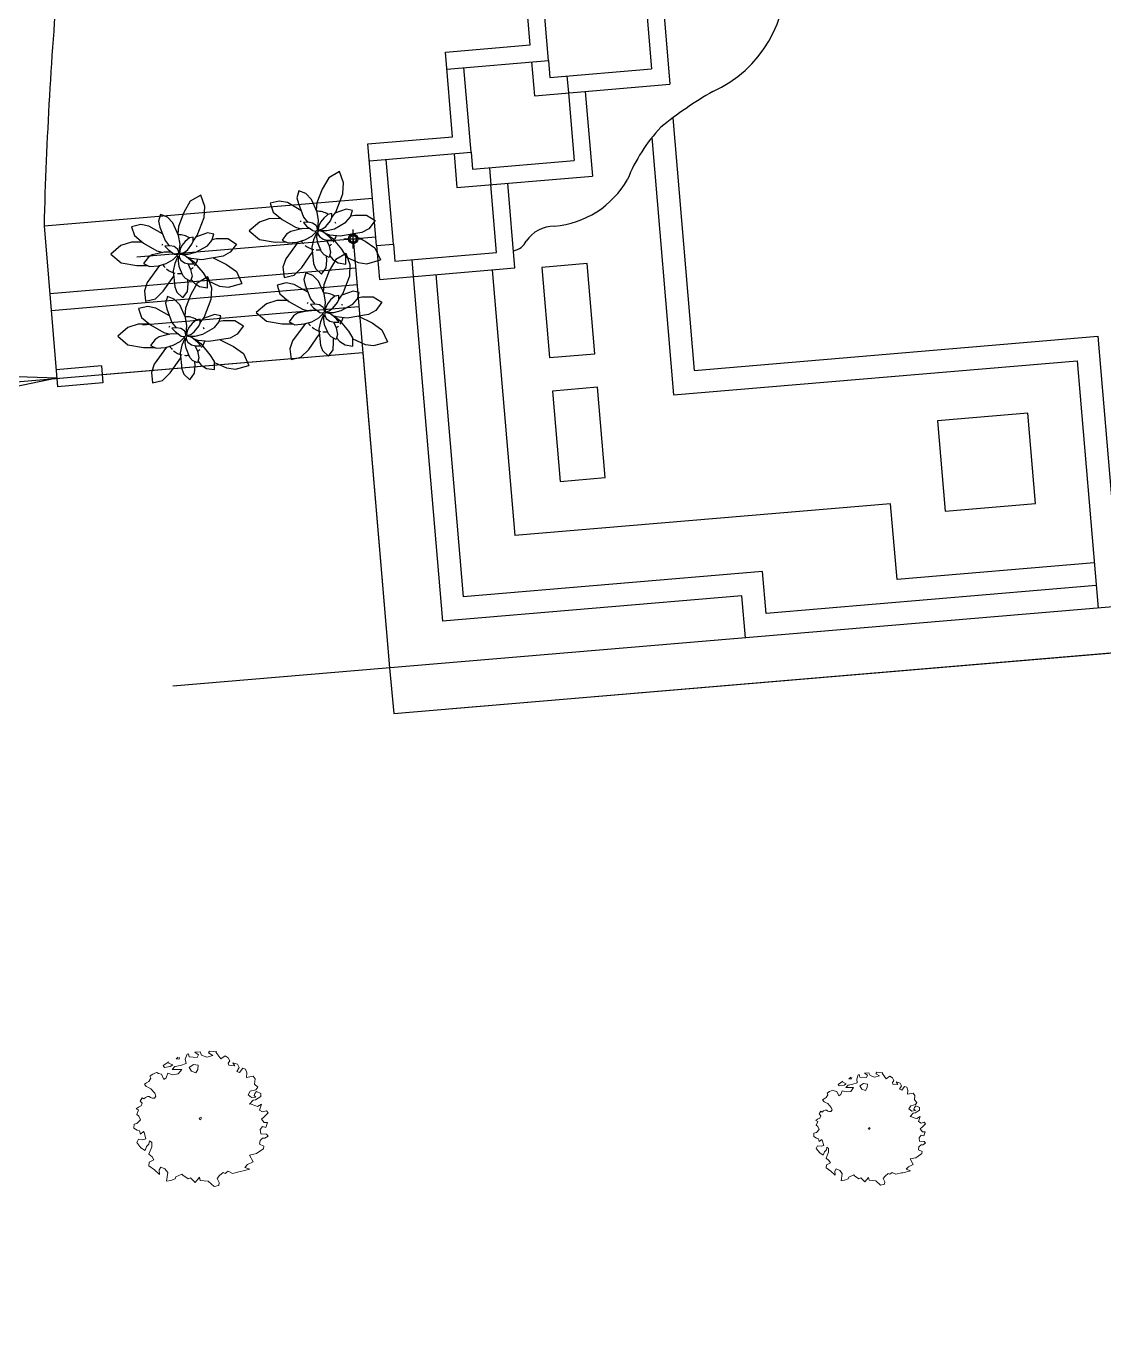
# Model space of a CAD drawing. Extents: x 2080 to 102394, y 2071 to 93424.
# Drawn here: x 81000 to 81570, y 76766 to 77456 of the extents above; entities that cross this region are included whole.
import ezdxf

# ---------------------------------------------------------------- set-up
doc = ezdxf.new("R2010")
doc.units = 0
doc.header["$LTSCALE"] = 20
doc.header["$MEASUREMENT"] = 0
doc.header["$PDMODE"] = 34
doc.header["$PDSIZE"] = 5
doc.linetypes.add('HIDDEN', pattern=[0.375, 0.25, -0.125])
for name, color, linetype in [('COLUMN', 31, 'Continuous'), ('DOOR', 1, 'Continuous'), ('furniture', 1, 'Continuous'), ('GRILLE', 9, 'Continuous'), ('PLANTS', 3, 'Continuous'), ('road', 2, 'Continuous'), ('Roof lilne', 31, 'Continuous'), ('wall', 13, 'Continuous'), ('WINDOW', 4, 'Continuous'), ('window sill', 5, 'Continuous')]:
    doc.layers.add(name, color=color, linetype=linetype)
doc.layers.add('correct', color=230, linetype='Continuous', plot=False)
doc.layers.add('Mango tree', color=96, linetype='Continuous', lineweight=5)
doc.layers.add('sappotta', color=114, linetype='Continuous', lineweight=5)

# ---------------------------------------------------------------- blocks, each defined once
blk = doc.blocks.new('NEEM')
at = {"layer": 'sappotta', "linetype": 'Continuous'}
for p, q in [((-0.213, 1.092), (-0.242, 1.007)), ((-0.191, 1.099), (-0.213, 1.092)), ((-0.177, 1.048), (-0.191, 1.099)), ((0.003, 1.132), (-0.083, 1.127)), ((-0.083, 1.127), (-0.023, 1.083)), ((0.03, 1.077), (0.003, 1.132)), ((0.162, 1.144), (0.142, 1.112)), ((0.142, 1.112), (0.216, 1.072)), ((0.283, 1.13), (0.162, 1.144)), ((0.267, 1.123), (0.283, 1.13)), ((0.351, 1.016), (0.267, 1.123)), ((-0.517, 0.963), (-0.614, 0.901)), ((-0.614, 0.901), (-0.589, 0.87)), ((-0.589, 0.87), (-0.494, 0.884)), ((-0.521, 0.945), (-0.521, 0.945)), ((-0.449, 0.913), (-0.521, 0.945)), ((-0.494, 0.884), (-0.449, 0.913)), ((-0.415, 0.884), (-0.459, 0.839)), ((-0.32, 0.906), (-0.415, 0.884)), ((-0.359, 1.043), (-0.396, 1.016)), ((-0.396, 1.016), (-0.345, 1.011)), ((-0.345, 1.011), (-0.34, 1.039)), ((-0.23, 0.935), (-0.32, 0.906)), ((-0.242, 1.007), (-0.23, 0.935)), ((-0.043, 1.039), (-0.177, 1.048)), ((-0.108, 0.922), (-0.177, 0.872)), ((-0.177, 0.872), (-0.139, 0.809)), ((-0.027, 0.908), (-0.108, 0.922)), ((-0.023, 1.083), (-0.043, 1.039)), ((-0.034, 0.839), (-0.027, 0.908)), ((0.114, 1.043), (0.03, 1.077)), ((0.216, 1.072), (0.114, 1.043)), ((0.421, 1.063), (0.351, 1.016)), ((0.473, 1.03), (0.421, 1.063)), ((0.472, 0.942), (0.501, 0.982)), ((0.483, 0.908), (0.472, 0.942)), ((0.501, 0.982), (0.473, 1.03)), ((0.581, 0.9), (0.483, 0.908)), ((0.551, 0.95), (0.581, 0.9)), ((0.627, 0.928), (0.551, 0.95)), ((0.616, 0.806), (0.654, 0.87)), ((0.654, 0.87), (0.627, 0.928)), ((-0.818, 0.692), (-0.85, 0.638)), ((-0.783, 0.757), (-0.83, 0.729)), ((-0.83, 0.729), (-0.826, 0.714)), ((-0.826, 0.714), (-0.818, 0.692)), ((-0.749, 0.774), (-0.783, 0.757)), ((-0.717, 0.789), (-0.749, 0.774)), ((-0.689, 0.772), (-0.717, 0.789)), ((-0.638, 0.758), (-0.689, 0.772)), ((-0.598, 0.672), (-0.638, 0.758)), ((-0.562, 0.699), (-0.598, 0.672)), ((-0.533, 0.776), (-0.562, 0.699)), ((-0.452, 0.75), (-0.533, 0.776)), ((-0.459, 0.839), (-0.303, 0.837)), ((-0.361, 0.762), (-0.452, 0.75)), ((-0.303, 0.837), (-0.361, 0.762)), ((-0.139, 0.809), (-0.067, 0.78)), ((-0.067, 0.78), (-0.034, 0.839)), ((0.66, 0.788), (0.616, 0.806)), ((0.715, 0.86), (0.66, 0.788)), ((0.762, 0.844), (0.715, 0.86)), ((0.783, 0.779), (0.762, 0.844)), ((0.776, 0.704), (0.783, 0.779)), ((0.888, 0.723), (0.776, 0.704)), ((0.924, 0.679), (0.888, 0.723)), ((0.913, 0.591), (0.924, 0.679)), ((-0.892, 0.613), (-0.923, 0.594)), ((-0.923, 0.594), (-0.895, 0.555)), ((-0.895, 0.555), (-0.868, 0.54)), ((-0.85, 0.638), (-0.892, 0.613)), ((-0.868, 0.54), (-0.818, 0.517)), ((-0.818, 0.517), (-0.752, 0.44)), ((-0.752, 0.44), (-0.735, 0.394)), ((0.804, 0.415), (0.84, 0.475)), ((0.84, 0.475), (0.934, 0.5)), ((0.917, 0.437), (0.904, 0.404)), ((0.964, 0.541), (0.913, 0.591)), ((0.942, 0.471), (0.917, 0.437)), ((0.934, 0.5), (0.964, 0.541)), ((1.014, 0.439), (0.942, 0.471)), ((1.018, 0.389), (1.014, 0.439)), ((-0.978, 0.229), (-1.023, 0.208)), ((-0.96, 0.366), (-0.994, 0.31)), ((-0.994, 0.31), (-0.961, 0.275)), ((-0.961, 0.275), (-0.978, 0.229)), ((-0.935, 0.345), (-0.96, 0.366)), ((-0.908, 0.372), (-0.935, 0.345)), ((-0.87, 0.389), (-0.908, 0.372)), ((-0.846, 0.386), (-0.87, 0.389)), ((-0.821, 0.367), (-0.846, 0.386)), ((-0.788, 0.359), (-0.821, 0.367)), ((-0.757, 0.361), (-0.788, 0.359)), ((-0.735, 0.394), (-0.757, 0.361)), ((0.86, 0.367), (0.804, 0.415)), ((0.829, 0.259), (0.888, 0.326)), ((0.838, 0.262), (0.829, 0.259)), ((0.931, 0.228), (0.838, 0.262)), ((0.933, 0.378), (0.86, 0.367)), ((0.888, 0.326), (0.93, 0.332)), ((0.904, 0.404), (0.933, 0.378)), ((0.93, 0.332), (1.018, 0.389)), ((0.962, 0.217), (0.931, 0.228)), ((1.025, 0.259), (0.962, 0.217)), ((0.996, 0.16), (1.025, 0.259)), ((-1.023, 0.208), (-1.062, 0.182)), ((-1.062, 0.182), (-1.02, 0.162)), ((-1.02, 0.162), (-1.049, 0.084)), ((-1.049, 0.084), (-1.017, 0.059)), ((-1.017, 0.059), (-0.991, -0.002)), ((0.02, 0.041), (-0.009, 0.024)), ((-0.009, 0.024), (0, 0)), ((0, 0), (0.014, 0.011)), ((0.014, 0.011), (0.027, 0.031)), ((1.046, 0.129), (0.996, 0.16)), ((1.029, 0.011), (1.074, 0.049)), ((1.074, -0.047), (1.029, 0.011)), ((1.109, 0.149), (1.046, 0.129)), ((1.074, 0.049), (1.137, 0.114)), ((1.137, 0.114), (1.109, 0.149)), ((-1.097, -0.077), (-1.098, -0.14)), ((-1.098, -0.14), (-1.044, -0.173)), ((-1.048, -0.062), (-1.097, -0.077)), ((-0.991, -0.002), (-1.048, -0.062)), ((-1.044, -0.173), (-1.007, -0.185)), ((-1.007, -0.185), (-0.992, -0.244)), ((-0.992, -0.244), (-0.937, -0.198)), ((-0.937, -0.198), (-0.93, -0.213)), ((-0.93, -0.213), (-0.902, -0.318)), ((1.007, -0.166), (1.046, -0.114)), ((1.016, -0.234), (1.007, -0.166)), ((1.046, -0.114), (1.1, -0.129)), ((1.129, -0.047), (1.074, -0.047)), ((1.1, -0.129), (1.129, -0.047)), ((-1.025, -0.325), (-1.052, -0.378)), ((-1.052, -0.378), (-0.982, -0.471)), ((-0.953, -0.336), (-1.025, -0.325)), ((-0.902, -0.318), (-0.953, -0.336)), ((-0.888, -0.446), (-0.848, -0.411)), ((-0.848, -0.411), (-0.837, -0.355)), ((-0.837, -0.355), (-0.803, -0.383)), ((-0.803, -0.383), (-0.803, -0.452)), ((0.992, -0.411), (1.004, -0.349)), ((1.066, -0.443), (0.992, -0.411)), ((1.004, -0.349), (1.045, -0.311)), ((1.11, -0.243), (1.016, -0.234)), ((1.045, -0.311), (1.083, -0.306)), ((1.083, -0.306), (1.137, -0.273)), ((1.137, -0.273), (1.11, -0.243)), ((-0.982, -0.471), (-0.91, -0.516)), ((-0.91, -0.516), (-0.888, -0.446)), ((-0.803, -0.452), (-0.853, -0.576)), ((-0.853, -0.576), (-0.797, -0.619)), ((-0.797, -0.619), (-0.766, -0.668)), ((0.826, -0.591), (0.943, -0.565)), ((0.887, -0.704), (0.826, -0.591)), ((0.943, -0.565), (1.032, -0.503)), ((1.032, -0.503), (1.061, -0.484)), ((1.061, -0.484), (1.066, -0.443)), ((-0.844, -0.71), (-0.852, -0.77)), ((-0.852, -0.77), (-0.758, -0.838)), ((-0.766, -0.668), (-0.844, -0.71)), ((-0.758, -0.838), (-0.675, -0.912)), ((-0.676, -0.836), (-0.649, -0.791)), ((-0.675, -0.912), (-0.676, -0.836)), ((-0.649, -0.791), (-0.582, -0.82)), ((-0.582, -0.82), (-0.534, -0.881)), ((0.423, -0.897), (0.47, -0.86)), ((0.47, -0.86), (0.543, -0.896)), ((0.652, -0.871), (0.68, -0.867)), ((0.68, -0.867), (0.834, -0.828)), ((0.751, -0.797), (0.797, -0.747)), ((0.834, -0.828), (0.751, -0.797)), ((0.797, -0.747), (0.887, -0.704)), ((-0.534, -0.881), (-0.554, -1.025)), ((-0.554, -1.025), (-0.486, -1.015)), ((-0.486, -1.015), (-0.413, -0.988)), ((-0.413, -0.988), (-0.401, -0.955)), ((-0.401, -0.955), (-0.302, -0.907)), ((-0.302, -0.907), (-0.286, -0.926)), ((-0.286, -0.926), (-0.197, -0.986)), ((-0.197, -0.986), (-0.157, -0.969)), ((-0.157, -0.969), (-0.078, -1.049)), ((-0.078, -1.049), (-0.006, -0.96)), ((-0.006, -0.96), (0.006, -1.017)), ((0.006, -1.017), (0.139, -1.026)), ((0.139, -1.026), (0.236, -1.115)), ((0.287, -0.982), (0.327, -0.932)), ((0.324, -1.046), (0.287, -0.982)), ((0.314, -1.096), (0.324, -1.046)), ((0.327, -0.932), (0.391, -0.879)), ((0.391, -0.879), (0.423, -0.897)), ((0.543, -0.896), (0.652, -0.871)), ((0.236, -1.115), (0.314, -1.096))]:
    blk.add_line(p, q, dxfattribs=at)
blk = doc.blocks.new('PLANT1')
at = {"color": 0}
for p, q in [((2.94, 14.02), (1.24, 11.02)), ((5.75, 15.65), (2.94, 14.02)), ((6.8, 12.64), (5.75, 15.65)), ((-4.94, 10.5), (-5.47, 8.7)), ((-3.11, 9.8), (-4.94, 10.5)), ((1.24, 11.02), (-0.18, 7.33)), ((6.67, 9.74), (6.8, 12.64)), ((-10.15, 7.82), (-12.56, 7.25)), ((-12.56, 7.25), (-11.81, 4.91)), ((-8.01, 7.41), (-10.15, 7.82)), ((-4.41, 5.37), (-8.01, 7.41)), ((-5.47, 8.7), (-5.1, 7.19)), ((-5.1, 7.19), (-3.73, 3.58)), ((-1.65, 8.27), (-3.11, 9.8)), ((-0.15, 4.91), (-1.65, 8.27)), ((-0.18, 7.33), (-0.36, 5.38)), ((4.8, 4.93), (6.67, 9.74)), ((-11.81, 4.91), (-9.42, 2.94)), ((-3.73, 3.58), (-2.59, 2.19)), ((0.25, 2.69), (-0.15, 4.91)), ((2.74, 4.3), (1.6, 3.31)), ((3.75, 4.5), (2.74, 4.3)), ((3.75, 3.45), (4.8, 4.93)), ((3.75, 3.44), (3.75, 4.5)), ((7.53, 5.66), (4.58, 4.62)), ((7.5, 2.24), (8.7, 3.64)), ((9.19, 5.31), (7.53, 5.66)), ((8.7, 3.64), (9.19, 5.31)), ((8.78, 3.92), (9.84, 4.12)), ((9.84, 4.12), (12.89, 4.12)), ((12.89, 4.12), (15.19, 2.69)), ((-15.39, 2.27), (-18.09, -0.04)), ((-12.63, 3.17), (-15.39, 2.27)), ((-9.66, 3.14), (-12.63, 3.17)), ((-9.42, 2.94), (-5.88, 0.9)), ((-3.93, 0.56), (-7.13, -0.21)), ((-5.88, 0.9), (-4.34, 0.46)), ((-2.06, 0.5), (-3.93, 0.56)), ((-2.48, 2.2), (-3.75, 2.12)), ((-3.75, 2.12), (-2.91, 1.21)), ((-2.91, 1.21), (-1.29, 0)), ((-1.34, 2), (-2.48, 2.2)), ((-1.9, 0.46), (-2.06, 0.5)), ((-0.39, 1.34), (-1.34, 2)), ((-0.56, -0.12), (-0.19, 0)), ((-0.12, 0.81), (-0.39, 1.34)), ((-0.19, 0), (-0.12, 0.06)), ((-0.06, 0.25), (-0.12, 0.81)), ((-0.12, 0.06), (-0.06, 0.25)), ((-0.11, 0.67), (0.06, 0.81)), ((0.06, 0.81), (0.25, 2.69)), ((0.31, 1.31), (0.12, 0.38)), ((0.12, 0.38), (0.19, 0.25)), ((0.19, 0.25), (0.38, 0.19)), ((0.73, 2.26), (0.31, 1.31)), ((0.38, 0.19), (1.25, 0.44)), ((0.47, 0.22), (0.69, 0)), ((0.69, 0), (2.44, 0)), ((1.6, 3.31), (0.73, 2.26)), ((1.25, 0.44), (2.18, 1.1)), ((2.18, 1.1), (3.4, 2.61)), ((2.44, 0), (4.43, 0.51)), ((3.4, 2.61), (3.75, 3.44)), ((4.43, 0.51), (7.5, 2.24)), ((13.53, 0.5), (11.66, -0.54)), ((15.19, 2.69), (13.53, 0.5)), ((-18.09, -0.04), (-15.37, -2.32)), ((-15.37, -2.32), (-11.22, -3.04)), ((-11.22, -3.04), (-8.38, -3)), ((-8.2, -0.91), (-9.38, -2.5)), ((-9.38, -2.5), (-7.87, -3.25)), ((-5.18, -2.97), (-8.45, -7.47)), ((-7.13, -0.21), (-8.2, -0.91)), ((-7.87, -3.25), (-5.44, -3.05)), ((-5.44, -3.05), (-3.38, -2.45)), ((-3.38, -2.45), (-1.56, -1.44)), ((-1.56, -1.44), (-0.5, -0.38)), ((-1.12, -2.44), (-1.55, -4.42)), ((-1.29, 0), (-0.56, -0.12)), ((-0.38, -0.81), (-1.12, -2.44)), ((-0.31, -0.5), (-0.59, -0.46)), ((-0.5, -0.38), (-0.5, -0.12)), ((0.06, -0.62), (-0.38, -0.81)), ((-0.26, -0.76), (-0.31, -0.5)), ((-0.19, -1.81), (-0.07, -0.68)), ((0.01, -3.25), (-0.19, -1.81)), ((0.12, -0.12), (0, -0.44)), ((0, -0.44), (0.12, -1)), ((1.03, -5.66), (0.01, -3.25)), ((0.56, -0.06), (0.12, -0.12)), ((0.12, -1), (0.45, -1.59)), ((0.45, -1.59), (1.43, -2.3)), ((1.53, -0.38), (0.56, -0.06)), ((1.43, -2.3), (2.56, -2.56)), ((3.06, -1.61), (1.53, -0.38)), ((3.19, -1.19), (2.01, -0.77)), ((2.38, -1), (2.23, -0.95)), ((2.32, -2.51), (3.05, -4.05)), ((4.2, -2.28), (2.38, -1)), ((2.56, -2.56), (3.88, -2.56)), ((3.88, -2.56), (3.06, -1.61)), ((6, -1.48), (3.19, -1.19)), ((6.42, -4.94), (4.2, -2.28)), ((11.66, -0.54), (6, -1.48)), ((9.02, -0.98), (12.56, -2.76)), ((12.56, -2.76), (15.17, -4.6)), ((-4.21, -9.77), (-1.41, -5.8)), ((-1.55, -4.42), (-1.12, -8.67)), ((1.72, -6.45), (1.03, -5.66)), ((3.06, -7.12), (1.72, -6.45)), ((2.39, -7.87), (2.32, -6.75)), ((3.05, -4.05), (3.43, -5.82)), ((3.43, -5.82), (3.06, -7.12)), ((3.19, -6.68), (4.04, -7.69)), ((7.5, -6.71), (6.42, -4.94)), ((7.5, -8.88), (7.5, -6.71)), ((15.17, -4.6), (16.61, -7.77)), ((-8.45, -7.47), (-9.18, -9.67)), ((-9.18, -9.67), (-8.88, -12.44)), ((-6.25, -11.82), (-4.21, -9.77)), ((-1.12, -8.67), (-0.57, -10.07)), ((-0.57, -10.07), (1, -11.56)), ((1, -11.56), (2.25, -9.87)), ((2.25, -9.87), (2.39, -7.87)), ((4.04, -7.69), (5.41, -8.56)), ((5.41, -8.56), (7.5, -8.88)), ((7.5, -6.98), (10.72, -8.45)), ((10.72, -8.45), (13.06, -8.78)), ((13.06, -8.78), (16.61, -7.77)), ((-8.88, -12.44), (-6.25, -11.82))]:
    blk.add_line(p, q, dxfattribs=at)
for start, end in [(57.1582, 93.2041), (172.4345, 176.9296), (149.2581, 153.7532), (21.2653, 25.7604), (212.1423, 223.5771), (323.0282, 344.4965), (229.8179, 257.6637), (265.2848, 278.7499), (306.6551, 316.418)]:
    blk.add_arc((0, 0), 5.12, start, end, dxfattribs=at)
blk = doc.blocks.new('DR1H902')
at = {"color": 0}
for p, q in [((-0.5, 0), (-0.5, 1)), ((-0.5, 1), (-0.45, 1)), ((-0.45, 0), (-0.45, 1)), ((-0.5, 0), (-0.45, 0))]:
    blk.add_line(p, q, dxfattribs=at)
blk.add_arc((-0.5, 0), 1, 0, 91.707, dxfattribs=at)
blk = doc.blocks.new('A$C3B4262AC')
at = {"layer": 'DOOR'}
for p, q in [((0, 4), (0, 0)), ((2.5, 4), (0, 4)), ((0, 0), (3, 0)), ((2.5, 2.25), (2.5, 4)), ((3, 2.25), (2.5, 2.25)), ((3, 0), (3, 2.25))]:
    blk.add_line(p, q, dxfattribs=at)
blk = doc.blocks.new('A$C1F9E242A')
blk.add_blockref('A$C3B4262AC', (0, 0))
at = {"xscale": -1}
blk.add_blockref('A$C3B4262AC', (36, 0), dxfattribs=at)
at = {"layer": 'DOOR', "xscale": -31, "yscale": 31, "zscale": 68.88888888888889}
blk.add_blockref('DR1H902', (18, 2.25), dxfattribs=at)
blk = doc.blocks.new('*U141')
blk.add_blockref('A$C1F9E242A', (-35.98, 2))
blk = doc.blocks.new('A$C417A56BD')
at = {"layer": 'COLUMN', "linetype": 'Continuous', "ltscale": 0.5}
for points in [[(-29.53, -6.63, 1), (-20.53, -6.63, 1)], [(-295.58, -29.16, 1), (-286.58, -29.16, 1)], [(-3.32, -209.91, 1), (-12.32, -209.91, 1)], [(-269.37, -232.43, 1), (-278.37, -232.43, 1)]]:
    blk.add_hatch(color=8, dxfattribs=at).paths.add_polyline_path(points)
at = {"linetype": 'Continuous', "ltscale": 0.5}
for p, q in [((-441.82, 61.95), (-537.48, 53.86)), ((-439.8, 38.04), (-441.82, 61.95)), ((-535.45, 29.94), (-537.48, 53.86)), ((-440.81, 50), (-536.47, 41.9)), ((-423.33, 39.43), (-551.87, 28.55)), ((-407.99, -88.73), (-418.87, 39.81)), ((-556.38, 28.17), (-545.5, -100.37)), ((-2.96, -214.01), (-20.93, -1.77)), ((6.77, -222.22), (-11.96, -1.01)), ((-176.37, -14.93), (-140.5, -11.89)), ((-81.95, -15.97), (-20.17, -10.74)), ((-286.18, -247.02), (-304.91, -25.81)), ((-277.98, -237.29), (-295.94, -25.05)), ((-594.11, -59.32), (-589.56, -113.13)), ((-585.15, -58.56), (-579.83, -121.34)), ((-540.99, -99.99), (-412.45, -89.11)), ((-653.09, -109.48), (-651.58, -127.41)), ((-644.13, -108.72), (-643.37, -117.69)), ((-643.37, -117.69), (-589.56, -113.13)), ((-634.4, -116.93), (-633.64, -125.89)), ((-651.58, -127.41), (-579.83, -121.34)), ((-633.64, -125.89), (-630.6, -161.77)), ((-624.67, -125.14), (-620.88, -169.97)), ((-694.14, -158.11), (-692.62, -176.05)), ((-685.17, -157.35), (-684.41, -166.32)), ((-684.41, -166.32), (-630.6, -161.77)), ((-675.44, -165.56), (-674.68, -174.53)), ((-692.62, -176.05), (-620.88, -169.97)), ((-674.68, -174.53), (-671.65, -210.4)), ((-665.72, -173.77), (-661.92, -218.61)), ((-619.37, -187.74), (-608.05, -321.53)), ((-630.53, -198.24), (-618.99, -334.5)), ((-735.18, -206.75), (-733.66, -224.68)), ((-726.21, -205.99), (-725.45, -214.96)), ((-725.45, -214.96), (-671.65, -210.4)), ((-733.66, -224.68), (-661.92, -218.61)), ((-716.49, -214.2), (-715.73, -223.16)), ((-277.98, -237.29), (-2.96, -214.01)), ((-712.69, -259.04), (-715.73, -223.16)), ((-702.96, -267.25), (-706.76, -222.41)), ((-286.18, -247.02), (6.77, -222.22)), ((-776.6, -250.9), (-903.19, -261.61)), ((-788.56, -251.91), (-769.33, -479.1)), ((-767.26, -254.62), (-766.5, -263.59)), ((-776.23, -255.38), (-774.71, -273.32)), ((-766.5, -263.59), (-712.69, -259.04)), ((-774.71, -273.32), (-702.96, -267.25)), ((-757.53, -262.83), (-756.77, -271.8)), ((-714.92, -268.26), (-703.01, -408.98)), ((-756.77, -271.8), (-741.32, -454.38)), ((-744.81, -270.79), (-730.37, -441.41)), ((-785.53, -287.78), (-900.15, -297.49)), ((-608.05, -321.53), (-394.44, -303.45)), ((-394.44, -303.45), (-383.36, -434.38)), ((-618.99, -334.5), (-405.39, -316.42)), ((-405.39, -316.42), (-394.3, -447.35)), ((-504.09, -392.15), (-703.01, -408.98)), ((-500.69, -432.27), (-504.09, -392.15)), ((-122.81, -412.33), (-383.36, -434.38)), ((-11.61, -414.96), (-883.96, -488.8)), ((-396.33, -423.44), (-500.69, -432.27)), ((-571.9, -427.99), (-730.37, -441.41)), ((-570.02, -450.18), (-571.9, -427.99)), ((-582.85, -440.96), (-741.32, -454.38)), ((-580.97, -463.15), (-582.85, -440.96)), ((-395.31, -435.4), (-570.02, -450.18))]:
    blk.add_line(p, q, dxfattribs=at)
at = {"linetype": 'HIDDEN', "ltscale": 0.5}
for p, q in [((-133.55, 12.78), (-187.36, 8.23)), ((-185.34, -15.69), (-187.36, 8.23)), ((-131.53, -11.13), (-133.55, 12.78))]:
    blk.add_line(p, q, dxfattribs=at)
at = {"linetype": 'Continuous', "ltscale": 0.5}
for points in [[(-427.84, 39.05), (-418.87, 39.81), (-418.11, 30.84), (-427.08, 30.08)], [(-547.41, 28.93), (-556.38, 28.17), (-555.62, 19.2), (-546.65, 19.96)], [(-416.96, -89.49), (-407.99, -88.73), (-408.75, -79.76), (-417.72, -80.52)], [(-536.53, -99.61), (-545.5, -100.37), (-546.26, -91.4), (-537.29, -90.64)], [(-684.6, -314.76), (-660.69, -312.74), (-664.74, -264.91), (-688.65, -266.93)], [(-679.05, -380.32), (-655.14, -378.29), (-659.19, -330.46), (-683.1, -332.49)]]:
    blk.add_lwpolyline(points, close=True, dxfattribs=at)
at = {"color": 4, "linetype": 'Continuous', "ltscale": 0.5}
blk.add_lwpolyline([(-475.29, -396.03), (-427.46, -391.98), (-431.51, -344.16), (-479.34, -348.2)], close=True, dxfattribs=at)
at = {"linetype": 'Continuous', "ltscale": 0.5}
blk.add_circle((-788.56, -251.91), 1.75, dxfattribs=at)
for centre, radius, start, end in [((-625.32, -113.96), 65.71, 294.33756, 5.14814), ((-491.64, -358.7), 213.4, 119.96886, 128.95506), ((-560.32, -253.73), 89.48, 137.04349, 158.13253), ((-686.22, -195.96), 49.33, 274.83848, 330.31072), ((-682.18, -262.84), 17.72, 89.59533, 146.30059), ((-705.34, -249), 9.32, 279.94887, 334.55029)]:
    blk.add_arc(centre, radius, start, end, dxfattribs=at)
blk.add_point((-788.56, -251.91), dxfattribs=at)
at = {"layer": 'COLUMN', "linetype": 'Continuous', "ltscale": 0.5}
for points in [[(-432.69, -45.66), (-423.72, -44.9), (-424.48, -35.93), (-433.45, -36.69)], [(-528.35, -53.76), (-537.32, -54.52), (-538.08, -45.55), (-529.11, -44.79)]]:
    blk.add_lwpolyline(points, close=True, dxfattribs=at)
for centre in [(-25.03, -6.63), (-291.08, -29.16), (-7.82, -209.91), (-273.87, -232.43)]:
    blk.add_circle(centre, 4.5, dxfattribs=at)
at = {"layer": 'DOOR'}
for points in [[(-106.75, -150.54), (-104.89, -150.38), (-102.87, -174.3), (-104.73, -174.46)], [(-103.56, -150.27), (-101.7, -150.11), (-99.68, -174.03), (-101.54, -174.19)], [(-98.71, -149.86), (-101.7, -150.11), (-101.36, -154.1), (-98.37, -153.85)], [(-194.37, -157.96), (-191.38, -157.7), (-191.04, -161.69), (-194.03, -161.94)], [(-189.52, -157.55), (-191.38, -157.7), (-189.36, -181.62), (-187.49, -181.46)], [(-186.33, -157.28), (-188.19, -157.43), (-186.17, -181.35), (-184.3, -181.19)]]:
    blk.add_lwpolyline(points, close=True, dxfattribs=at)
at = {"layer": 'furniture', "linetype": 'Continuous', "ltscale": 0.5}
for p, q in [((-175.61, -23.9), (-173.59, -47.81)), ((-139.74, -20.86), (-137.71, -44.78)), ((-89.89, -40.73), (-137.71, -44.78)), ((-173.59, -47.81), (-221.41, -51.86)), ((-214.33, -135.56), (-82.8, -124.43)), ((-158.5, -154.92), (-160.52, -131.01)), ((-134.58, -152.9), (-136.61, -128.98)), ((-98.71, -149.86), (-100.74, -125.95)), ((-194.37, -157.96), (-196.39, -134.04)), ((-194.68, -157.98), (-98.71, -149.86))]:
    blk.add_line(p, q, dxfattribs=at)
at = {"layer": 'furniture'}
for centre in [(-115.31, -116.63), (-179.95, -122.1)]:
    blk.add_circle(centre, 7.5, dxfattribs=at)
at = {"layer": 'GRILLE', "linetype": 'Continuous', "ltscale": 0.5}
for points in [[(-433.45, -36.69), (-385.64, -32.64), (-385.81, -30.65), (-433.62, -34.7), (-433.45, -36.69)], [(-529.11, -44.79), (-576.92, -48.84), (-577.09, -46.84), (-529.28, -42.8), (-529.11, -44.79)]]:
    blk.add_lwpolyline(points, dxfattribs=at)
for centre, start, end in [((-432.02, -46.64), 16.68268, 178.33719), ((-528.84, -54.84), 11.33977, 172.99428)]:
    blk.add_arc(centre, 48.9, start, end, dxfattribs=at)
at = {"layer": 'Roof lilne', "linetype": 'HIDDEN', "ltscale": 0.5}
for p, q in [((-405.17, 56.02), (-572.57, 41.85)), ((-391.76, -102.41), (-405.17, 56.02)), ((-559.16, -116.58), (-572.57, 41.85)), ((-72.76, 5.88), (-246.14, -8.79)), ((-218.11, -166.35), (-72.76, 5.88)), ((-82.7, -7), (0, 0)), ((-58.08, -167.5), (-72.76, 5.88)), ((19.74, -233.17), (0, 0)), ((-246.14, -8.79), (-231.46, -182.17)), ((-73.9, -154.15), (-246.14, -8.79)), ((-234.16, -19.82), (-316.87, -26.82)), ((-297.13, -259.99), (-316.87, -26.82)), ((-391.76, -102.41), (-559.16, -116.58)), ((19.74, -233.17), (-73.9, -154.15)), ((-297.13, -259.99), (-218.11, -166.35)), ((-231.46, -182.17), (-58.08, -167.5)), ((-297.13, -259.99), (19.74, -233.17))]:
    blk.add_line(p, q, dxfattribs=at)
at = {"layer": 'wall', "linetype": 'Continuous', "ltscale": 0.5}
for p, q in [((-82.79, -6), (-101.72, -7.61)), ((-81.19, -24.94), (-82.79, -6)), ((-101.64, -8.6), (-140.5, -11.89)), ((-139.74, -20.86), (-140.5, -11.89)), ((-100.88, -17.57), (-101.72, -7.61)), ((-234.16, -19.82), (-424.48, -35.93)), ((-215.31, -17.22), (-234.25, -18.83)), ((-234.25, -18.83), (-232.64, -37.76)), ((-214.47, -27.19), (-215.31, -17.22)), ((-176.37, -14.93), (-215.23, -18.22)), ((-175.61, -23.9), (-176.37, -14.93)), ((-100.88, -17.57), (-139.74, -20.86)), ((-91.91, -16.81), (-100.88, -17.57)), ((-91.13, -26.04), (-91.91, -16.81)), ((-175.61, -23.9), (-223.44, -27.95)), ((-91.15, -25.78), (-81.19, -24.94)), ((-89.27, -47.95), (-91.13, -26.04)), ((-80.31, -47.19), (-82.18, -25.02)), ((-233.4, -28.79), (-423.72, -44.9)), ((-384.86, -41.61), (-385.62, -32.64)), ((-223.44, -27.95), (-220.8, -59.08)), ((-222.93, -33.92), (-222.68, -36.91)), ((-222.68, -36.91), (-232.64, -37.76)), ((-231.65, -37.67), (-229.77, -59.84)), ((-538.08, -45.55), (-657.65, -55.67)), ((-89.27, -47.95), (-80.31, -47.19)), ((-537.32, -54.52), (-656.89, -64.64)), ((-576.22, -57.81), (-576.98, -48.84)), ((-657.65, -55.67), (-653.85, -100.51)), ((-220.8, -59.08), (-229.77, -59.84)), ((-647.92, -63.88), (-644.13, -108.72)), ((-698.69, -104.3), (-653.85, -100.51)), ((-694.9, -149.14), (-698.69, -104.3)), ((-697.93, -113.27), (-644.13, -108.72)), ((-685.17, -157.35), (-688.97, -112.51)), ((-83.41, -117.2), (-74.44, -116.44)), ((-81.53, -139.37), (-83.41, -117.2)), ((-72.57, -138.61), (-74.44, -116.44)), ((-214.94, -128.34), (-223.91, -129.1)), ((-223.91, -129.1), (-222.03, -151.27)), ((-214.94, -128.34), (-213.06, -150.51)), ((-81.53, -139.37), (-71.57, -138.53)), ((-80.78, -148.34), (-81.53, -139.37)), ((-69.97, -157.46), (-71.57, -138.53)), ((-739.74, -152.94), (-694.9, -149.14)), ((-213.06, -150.51), (-223.03, -151.35)), ((-223.03, -151.35), (-221.43, -170.28)), ((-213.06, -150.51), (-212.31, -159.48)), ((-98.71, -149.86), (-89.74, -149.1)), ((-98.71, -149.86), (-97.95, -158.83)), ((-89.74, -149.1), (-80.78, -148.34)), ((-89.74, -149.1), (-88.9, -159.07)), ((-735.94, -197.78), (-739.74, -152.94)), ((-738.98, -161.91), (-685.17, -157.35)), ((-203.34, -158.72), (-194.68, -157.98)), ((-194.37, -157.96), (-193.61, -166.93)), ((-97.95, -158.83), (-88.98, -158.07)), ((-88.9, -159.07), (-69.97, -157.46)), ((-726.21, -205.99), (-730.01, -161.15)), ((-212.31, -159.48), (-203.34, -158.72)), ((-203.34, -158.72), (-202.49, -168.68)), ((-221.43, -170.28), (-202.49, -168.68)), ((-202.58, -167.68), (-193.61, -166.93)), ((-780.78, -201.57), (-735.94, -197.78)), ((-776.23, -255.38), (-780.78, -201.57)), ((-780.02, -210.54), (-726.21, -205.99)), ((-767.26, -254.62), (-771.05, -209.78)), ((-776.23, -255.38), (-767.26, -254.62))]:
    blk.add_line(p, q, dxfattribs=at)
at = {"layer": 'WINDOW', "linetype": 'Continuous', "ltscale": 0.5}
for p, q in [((-85.79, -47.66), (-79.92, -116.91)), ((-83.79, -47.49), (-77.93, -116.74)), ((-226.28, -59.55), (-220.42, -128.8)), ((-224.29, -59.38), (-218.43, -128.63))]:
    blk.add_line(p, q, dxfattribs=at)
at = {"layer": 'window sill', "linetype": 'Continuous', "ltscale": 0.5}
for p, q in [((-89.27, -47.95), (-83.41, -117.2)), ((-80.31, -47.19), (-74.44, -116.44)), ((-229.77, -59.84), (-223.91, -129.1)), ((-220.8, -59.08), (-214.94, -128.34))]:
    blk.add_line(p, q, dxfattribs=at)
at = {"layer": 'DOOR', "xscale": -1, "rotation": 184.8384769621606}
blk.add_blockref('*U141', (-140.68, -9.9), dxfattribs=at)
blk = doc.blocks.new('A$C1A013581')
for p, q in [((-119.79, 0), (-62.94, 6.81)), ((-119.79, 0), (-64.65, -6.61)), ((0, 0), (-56.85, 6.81)), ((0, 0), (-55.14, -6.61))]:
    blk.add_line(p, q)
for centre, start, end in [((-67.61, 0.59), 292.37052, 53.11081), ((-52.18, 0.59), 126.88919, 247.62948)]:
    blk.add_arc(centre, 7.78, start, end)

msp = doc.modelspace()

# ---------------------------------------------------------------- linework, layer by layer
at = {"linetype": 'Continuous', "ltscale": 0.5}
for p, q in [((81009.031, 77350.386), (81182.907, 77365.105)), ((81009.031, 77350.386), (81016.242, 77265.191)), ((81012.067, 77314.515), (81173.986, 77328.221)), ((81012.826, 77305.547), (81174.746, 77319.253)), ((81039.777, 77271.699), (81177.782, 77283.381)), ((81039.398, 77276.183), (81015.483, 77274.159)), ((81039.398, 77276.183), (81040.157, 77267.215)), ((81040.157, 77267.215), (81016.242, 77265.191)), ((81225.269, 77094.714), (82117.624, 77170.251))]:
    msp.add_line(p, q, dxfattribs=at)
at = {"layer": 'correct', "ltscale": 0.5}
msp.add_lwpolyline([(78546.628, 75126.955), (78535.589, 75359.93), (78128.239, 75334.577), (78072.686, 76496.873), (78530.858, 76525.39), (78521.639, 76693.141), (78693.376, 76703.83), (78681.449, 76895.459), (78825.977, 76904.454), (78810.875, 77083.026), (81177.782, 77283.381), (81191.931, 77116.231), (81194.245, 77092.088), (82117.624, 77170.251), (82101.43, 77361.567), (82896.635, 77428.88), (83144.463, 75373.769), (79105.882, 75021.367), (79078.222, 75064.374), (79074.638, 75152.192), (78546.628, 75126.955)], dxfattribs=at)
at = {"layer": 'road', "linetype": 'Continuous', "ltscale": 0.5}
msp.add_arc((83163.149, 77295.306), 2154.823, 174.873167, 178.535288, dxfattribs=at)

# ---------------------------------------------------------------- block references
at = {"ltscale": 0.5}
msp.add_blockref('A$C417A56BD', (81961.262, 77595.33), dxfattribs=at)
at = {"linetype": 'Continuous', "ltscale": 0.5, "xscale": 1.002087682685432, "yscale": 1.002087682674755, "zscale": 1.002087682672234, "rotation": 4.838476962443537}
msp.add_blockref('A$C1A013581', (81015.863, 77269.675), dxfattribs=at)
at = {"layer": 'Mango tree', "linetype": 'Continuous'}
for p, xscale, yscale, zscale in [((81091.518, 76877.021), 31.75576113894931, 31.75576113897841, 31.75576113876492), ((81091.518, 76877.021), 31.75576113894931, 31.75576113897841, 31.75576113876492), ((81445.61, 76871.843), 26.46541151715792, 26.46541151718702, 26.46541151700611)]:
    msp.add_blockref('NEEM', p, dxfattribs=dict(at, xscale=xscale, yscale=yscale, zscale=zscale))
at = {"layer": 'PLANTS', "xscale": 2, "yscale": 2, "zscale": 2}
for p in [(81153.874, 77347.845), (81080.533, 77335.379), (81157.543, 77304.499), (81084.202, 77292.033)]:
    msp.add_blockref('PLANT1', p, dxfattribs=at)

doc.saveas('drawing.dxf')
